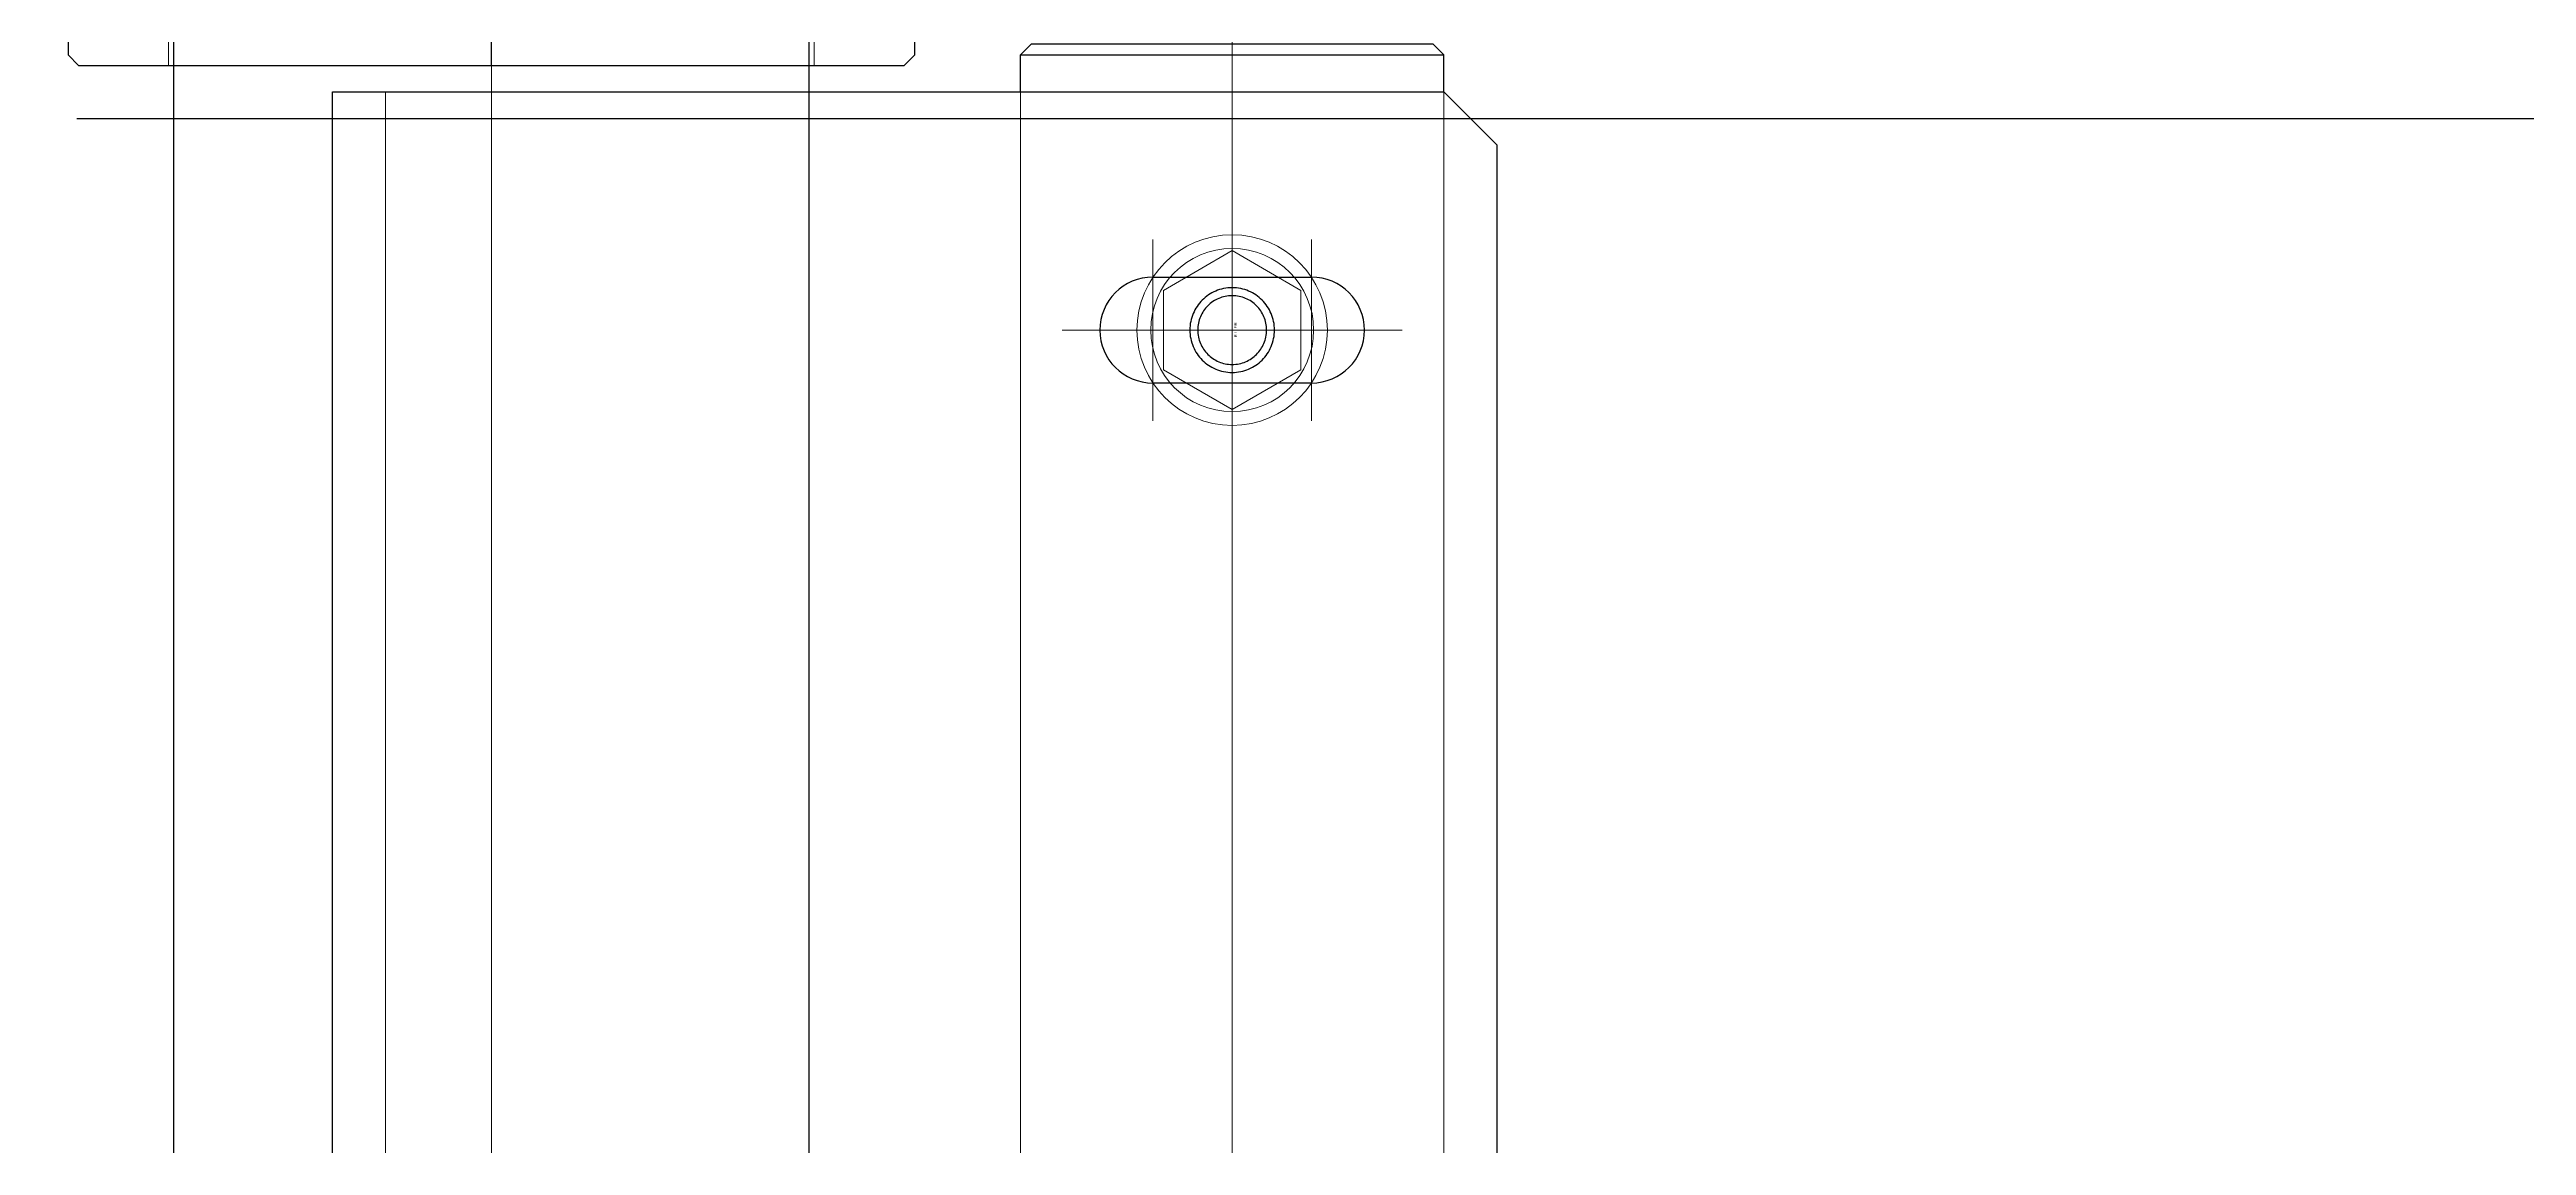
# Model space of a CAD drawing. Units: millimetres at full size. Extents: x -18456 to 18937, y -12290 to 13871.
# Drawn here: x -1181 to -479, y 7783 to 8094 of the extents above; entities that cross this region are included whole.
import ezdxf
from ezdxf.enums import TextEntityAlignment as Align

# ---------------------------------------------------------------- set-up
doc = ezdxf.new("R2010")
doc.units = ezdxf.units.MM
doc.header["$LTSCALE"] = 100
doc.linetypes.add('CHAIN2', pattern=[12, 9, -1, 1, -1])
doc.linetypes.add('DOUBLE_CHAIN2', pattern=[12.8, 9, -1, 0.6, -0.6, 0.6, -1])
for name, color, linetype in [('0-2_0', 2, 'Continuous'), ('0-3_06_PHANTOM', 2, 'DOUBLE_CHAIN2'), ('0-6_10_DRAFT', 1, 'Continuous')]:
    doc.layers.add(name, color=color, linetype=linetype)
doc.layers.add('0-7_05_CENTER', color=2, linetype='CHAIN2', lineweight=18)
doc.layers.add('0-8_04_HIDDEN', color=7, linetype='Continuous', lineweight=18)
doc.styles.add('ＭＳ ゴシック', font='')
doc.styles.get('ＭＳ ゴシック').set_extended_font_data('MS Gothic')

# ---------------------------------------------------------------- blocks, each defined once
blk = doc.blocks.new('A$C7DA730F5_1')
at = {"layer": '0-2_0', "color": 134}
blk.add_lwpolyline([(-959, 30), (959, 30), (960, 29), (960, -29), (959, -30), (-959, -30), (-960, -29), (-960, 29)], close=True, dxfattribs=at)
at = {"layer": '0-7_05_CENTER'}
blk.add_line((1104.54, 0), (-1104.54, 0), dxfattribs=at)
blk = doc.blocks.new('A$C62180693_1_1')
at = {"layer": '0-2_0', "color": 134}
blk.add_lwpolyline([(10, 39), (10, -39), (9, -40), (1, -40), (0, -39), (0, 39), (1, 40), (9, 40)], close=True, dxfattribs=at)
at = {"layer": '0-6_10_DRAFT'}
blk.add_line((0, 0), (10, 0), dxfattribs=at)
at = {"layer": '0-8_04_HIDDEN'}
for p, q in [((0, 30.5), (5, 30.5)), ((5, -30.5), (5, 30.5)), ((5, 20.5), (10, 20.5)), ((5, -20.5), (10, -20.5)), ((0, -30.5), (5, -30.5))]:
    blk.add_line(p, q, dxfattribs=at)
blk = doc.blocks.new('A$C0E021DA9_1')
at = {"layer": '0-2_0', "xscale": -1}
blk.add_blockref('A$C62180693_1_1', (-955, 0), dxfattribs=at)
at = {"layer": '0-2_0'}
blk.add_blockref('A$C7DA730F5_1', (0, 0), dxfattribs=at)
blk = doc.blocks.new('M8Tz_1_1')
at = {"layer": '0-3_06_PHANTOM', "color": 7}
for radius in [4, 3.25]:
    blk.add_circle((0, 0), radius, dxfattribs=at)
at = {"layer": '0-7_05_CENTER'}
for p, q in [((0, -6.92), (0, 6.92)), ((6.92, 0), (-6.92, 0))]:
    blk.add_line(p, q, dxfattribs=at)
blk = doc.blocks.new('A$C2C7538EA_1_1')
at = {"layer": '0-2_0', "color": 134}
for p, q in [((952.5, 20), (956, 20)), ((952.5, -20), (956, -20))]:
    blk.add_line(p, q, dxfattribs=at)
blk.add_lwpolyline([(956, -20), (957, -19), (957, 19), (956, 20)], close=True, dxfattribs=at)
at = {"layer": '0-7_05_CENTER'}
blk.add_line((1120.26, 0), (-1120.26, 0), dxfattribs=at)
at = {"layer": '0-8_04_HIDDEN'}
for p, q in [((-952.5, 20), (952.5, 20)), ((-952.5, -20), (952.5, -20))]:
    blk.add_line(p, q, dxfattribs=at)
at = {"layer": '0-2_0', "xscale": -1}
blk.add_blockref('M8Tz_1_1', (930, 0), dxfattribs=at)
blk = doc.blocks.new('A$C17963C12_1_1')
at = {"layer": '0-2_0', "color": 134}
for p, q in [((925, -7.5), (925, 7.5)), ((935, 7.5), (935, -7.5))]:
    blk.add_line(p, q, dxfattribs=at)
blk.add_lwpolyline([(-952.5, 85), (952.5, 85), (952.5, -20), (947.5, -25), (-947.5, -25), (-952.5, -20)], close=True, dxfattribs=at)
for centre, start, end in [((930, 7.5), 0, 180), ((930, -7.5), 180, 0)]:
    blk.add_arc(centre, 5, start, end, dxfattribs=at)
at = {"layer": '0-7_05_CENTER'}
for p, q in [((930, -16.06), (930, 16.06)), ((938.56, 7.5), (921.44, 7.5)), ((941, 0), (919, 0)), ((938.56, -7.5), (921.44, -7.5))]:
    blk.add_line(p, q, dxfattribs=at)
at = {"layer": '0-8_04_HIDDEN', "color": 3}
blk.add_line((-952.5, 80), (952.5, 80), dxfattribs=at)
blk = doc.blocks.new('A$C67FD2836_1_1')
at = {"layer": '0-8_04_HIDDEN', "linetype": 'CHAIN2'}
for p, q in [((0, -10.75), (0, 10.75)), ((-10.75, 0), (10.75, 0))]:
    blk.add_line(p, q, dxfattribs=at)
at = {"layer": '0-8_04_HIDDEN'}
blk.add_lwpolyline([(3.75, -6.5), (-3.75, -6.5), (-7.51, 0), (-3.75, 6.5), (3.75, 6.5), (7.51, 0)], close=True, dxfattribs=at)
for radius in [9, 7.7]:
    blk.add_circle((0, 0), radius, dxfattribs=at)
at = {"layer": '0-6_10_DRAFT', "style": 'ＭＳ ゴシック', "width": 1.9}
blk.add_text('BT-M8', height=0.22, dxfattribs=at).set_placement((-0.69, -0.48), align=Align.BOTTOM_LEFT)
blk = doc.blocks.new('A$C663D1D81_1')
at = {"layer": '0-2_0'}
for name, p in [('A$C17963C12_1_1', (0, 0)), ('A$C2C7538EA_1_1', (0, 0)), ('A$C67FD2836_1_1', (930, 0))]:
    blk.add_blockref(name, p, dxfattribs=at)
blk = doc.blocks.new('A$C3EAE771B_1')
at = {"layer": '0-2_0', "rotation": 180}
blk.add_blockref('A$C663D1D81_1', (-1075, 150), dxfattribs=at)
at = {"layer": '0-2_0'}
blk.add_blockref('A$C0E021DA9_1', (-1075, 80), dxfattribs=at)

msp = doc.modelspace()

# ---------------------------------------------------------------- linework, layer by layer
at = {"layer": '0-3_06_PHANTOM', "color": 5}
msp.add_lwpolyline([(-2453.3, 8074), (4474.7, 8074), (4474.7, 2374), (-2453.3, 2374)], close=True, dxfattribs=at)

# ---------------------------------------------------------------- block references
at = {"layer": '0-2_0', "xscale": 3, "yscale": 3, "rotation": 270}
msp.add_blockref('A$C3EAE771B_1', (-1295.8, 1999), dxfattribs=at)

doc.saveas('drawing.dxf')
